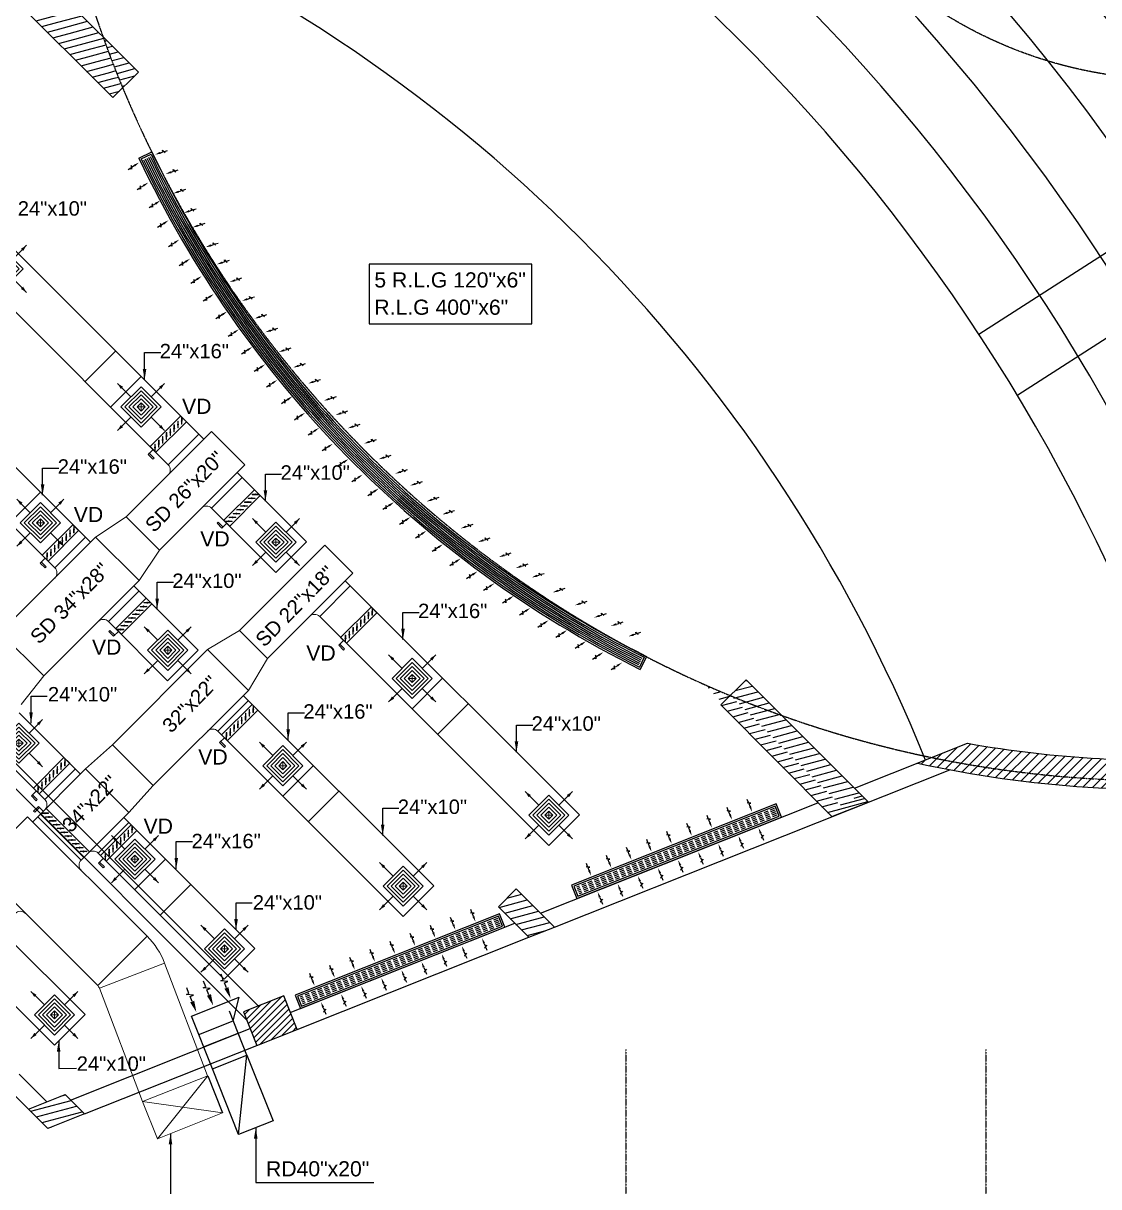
# Model space of a CAD drawing. Header units: inches. Extents: x 751443 to 884462, y -58136 to 349881.
# Drawn here: x 812402 to 827304, y -34863 to -18743 of the extents above; entities that cross this region are included whole.
import ezdxf

# ---------------------------------------------------------------- set-up
doc = ezdxf.new("R2010")
doc.units = ezdxf.units.IN
doc.header["$MEASUREMENT"] = 0
doc.linetypes.add('CENTER', pattern=[50.8, 31.75, -6.35, 6.35, -6.35])
doc.linetypes.add('HIDDEN', pattern=[0.375, 0.25, -0.125])
for name, color, linetype, lineweight in [('000SACD', 1, 'Continuous', 18), ('000Text', 2, 'Continuous', 18), ('000VD', 1, 'Continuous', 20), ('duct', 1, 'Continuous', 20), ('M-S.DUCT', 1, 'Continuous', 15)]:
    doc.layers.add(name, color=color, linetype=linetype, lineweight=lineweight)
for name, color, linetype in [('01-HV-RDUCT', 3, 'Continuous'), ('01-R-RDUCT', 3, 'Continuous'), ('0AC-R-ARROW', 2, 'Continuous'), ('AC-LEADER', 30, 'Continuous'), ('AC-R-GRILL', 220, 'Continuous'), ('AXES', 8, 'CENTER'), ('COL', 8, 'Continuous'), ('HAT', 8, 'Continuous'), ('S 34x10', 2, 'Continuous'), ('WALL', 8, 'Continuous')]:
    doc.layers.add(name, color=color, linetype=linetype)
doc.styles.add('Arial', font='arial.ttf')
doc.styles.add('HOREA', font='arial.ttf')
doc.dimstyles.new('DIM 1-50', dxfattribs={"dimtxt": 210, "dimasz": 150, "dimexe": 0.18, "dimexo": 0.0625, "dimgap": 25, "dimtad": 0, "dimdec": 0, "dimzin": 0, "dimdsep": 46, "dimtxsty": 'HOREA', "dimblk": 'OBLIQUE', "dimcen": 0.09, "dimclrd": 256, "dimclre": 256, "dimclrt": 31, "dimadec": 0, "dimazin": 0, "dimtfac": 1, "dimtdec": 0, "dimtofl": 0, "dimtmove": 0, "dimatfit": 3, "dimfxl": 0, "dimtolj": 1, "dimtzin": 0, "dimarcsym": 0})
pattern_1 = [(15, (-225284.19, -431112.28), (-24.652514, 92.004435), [])]
pattern_2 = [(15, (-1548739.225, -319347.17), (-24.652514, 92.004435), [])]

# ---------------------------------------------------------------- blocks, each defined once
blk = doc.blocks.new('*U15')
at = {"layer": '000VD'}
h = blk.add_hatch(color=15, dxfattribs=at)
edge = h.paths.add_edge_path()
edge.add_arc((0.025, 0.037), 0.00488, 0, 360)
h = blk.add_hatch(color=15, dxfattribs=at)
edge = h.paths.add_edge_path()
edge.add_arc((0.075, 0.037), 0.00488, 0, 360)
h = blk.add_hatch(color=15, dxfattribs=at)
edge = h.paths.add_edge_path()
edge.add_arc((0.075, 0.037), 0.00488, 0, 360)
h = blk.add_hatch(color=15, dxfattribs=at)
edge = h.paths.add_edge_path()
edge.add_arc((0.125, 0.037), 0.00488, 0, 360)
h = blk.add_hatch(color=15, dxfattribs=at)
edge = h.paths.add_edge_path()
edge.add_arc((0.175, 0.037), 0.00488, 0, 360)
h = blk.add_hatch(color=15, dxfattribs=at)
edge = h.paths.add_edge_path()
edge.add_arc((0.225, 0.037), 0.00488, 0, 360)
h = blk.add_hatch(color=15, dxfattribs=at)
edge = h.paths.add_edge_path()
edge.add_arc((0.275, 0.037), 0.00488, 0, 360)
h = blk.add_hatch(color=15, dxfattribs=at)
edge = h.paths.add_edge_path()
edge.add_arc((0.325, 0.037), 0.00488, 0, 360)
h = blk.add_hatch(color=15, dxfattribs=at)
edge = h.paths.add_edge_path()
edge.add_arc((0.375, 0.037), 0.00488, 0, 360)
at = {"layer": '000VD', "color": 1}
blk.add_line((-0.064, 0.037), (0, 0.037), dxfattribs=at)
at = {"layer": '000VD', "color": 15}
for p, q in [((0.046, 0.061), (0.001, 0.017)), ((0.004, 0.014), (0.001, 0.017)), ((0.049, 0.058), (0.004, 0.014)), ((0.049, 0.058), (0.046, 0.061)), ((0.096, 0.061), (0.051, 0.017)), ((0.096, 0.061), (0.051, 0.017)), ((0.054, 0.014), (0.051, 0.017)), ((0.054, 0.014), (0.051, 0.017)), ((0.099, 0.058), (0.054, 0.014)), ((0.099, 0.058), (0.054, 0.014)), ((0.099, 0.058), (0.096, 0.061)), ((0.099, 0.058), (0.096, 0.061)), ((0.146, 0.061), (0.101, 0.017)), ((0.104, 0.014), (0.101, 0.017)), ((0.149, 0.058), (0.104, 0.014)), ((0.149, 0.058), (0.146, 0.061)), ((0.196, 0.061), (0.151, 0.017)), ((0.154, 0.014), (0.151, 0.017)), ((0.199, 0.058), (0.154, 0.014)), ((0.199, 0.058), (0.196, 0.061)), ((0.246, 0.061), (0.201, 0.017)), ((0.204, 0.014), (0.201, 0.017)), ((0.249, 0.058), (0.204, 0.014)), ((0.249, 0.058), (0.246, 0.061)), ((0.296, 0.061), (0.251, 0.017)), ((0.254, 0.014), (0.251, 0.017)), ((0.299, 0.058), (0.254, 0.014)), ((0.299, 0.058), (0.296, 0.061)), ((0.346, 0.061), (0.301, 0.017)), ((0.304, 0.014), (0.301, 0.017)), ((0.349, 0.058), (0.304, 0.014)), ((0.349, 0.058), (0.346, 0.061)), ((0.396, 0.061), (0.351, 0.017)), ((0.354, 0.014), (0.351, 0.017)), ((0.399, 0.058), (0.354, 0.014)), ((0.399, 0.058), (0.396, 0.061))]:
    blk.add_line(p, q, dxfattribs=at)
at = {"layer": '000VD'}
for points in [[(-0.064, -0.025), (-0.05, -0.025), (-0.05, 0.037), (-0.064, 0.037)], [(0, 0), (0.398, 0), (0.398, 0.075), (0, 0.075)]]:
    blk.add_lwpolyline(points, close=True, dxfattribs=at)
at = {"layer": '000VD', "color": 15}
for centre in [(0.025, 0.037), (0.075, 0.037), (0.075, 0.037), (0.125, 0.037), (0.175, 0.037), (0.225, 0.037), (0.275, 0.037), (0.325, 0.037), (0.375, 0.037)]:
    blk.add_circle(centre, 0.00488, dxfattribs=at)
blk = doc.blocks.new('_Oblique')
at = {"color": 0, "linetype": 'ByBlock', "lineweight": -2}
blk.add_line((-0.5, -0.5), (0.5, 0.5), dxfattribs=at)
blk = doc.blocks.new('*U19')
at = {"layer": '000VD'}
h = blk.add_hatch(color=15, dxfattribs=at)
edge = h.paths.add_edge_path()
edge.add_arc((0.025, 0.037), 0.00488, 0, 360)
h = blk.add_hatch(color=15, dxfattribs=at)
edge = h.paths.add_edge_path()
edge.add_arc((0.075, 0.037), 0.00488, 0, 360)
h = blk.add_hatch(color=15, dxfattribs=at)
edge = h.paths.add_edge_path()
edge.add_arc((0.075, 0.037), 0.00488, 0, 360)
h = blk.add_hatch(color=15, dxfattribs=at)
edge = h.paths.add_edge_path()
edge.add_arc((0.125, 0.037), 0.00488, 0, 360)
h = blk.add_hatch(color=15, dxfattribs=at)
edge = h.paths.add_edge_path()
edge.add_arc((0.175, 0.037), 0.00488, 0, 360)
h = blk.add_hatch(color=15, dxfattribs=at)
edge = h.paths.add_edge_path()
edge.add_arc((0.225, 0.037), 0.00488, 0, 360)
h = blk.add_hatch(color=15, dxfattribs=at)
edge = h.paths.add_edge_path()
edge.add_arc((0.275, 0.037), 0.00488, 0, 360)
h = blk.add_hatch(color=15, dxfattribs=at)
edge = h.paths.add_edge_path()
edge.add_arc((0.325, 0.037), 0.00488, 0, 360)
h = blk.add_hatch(color=15, dxfattribs=at)
edge = h.paths.add_edge_path()
edge.add_arc((0.375, 0.037), 0.00488, 0, 360)
at = {"layer": '000VD', "color": 1}
blk.add_line((-0.064, 0.037), (0, 0.037), dxfattribs=at)
at = {"layer": '000VD', "color": 15}
for p, q in [((0.046, 0.061), (0.001, 0.017)), ((0.004, 0.014), (0.001, 0.017)), ((0.049, 0.058), (0.004, 0.014)), ((0.049, 0.058), (0.046, 0.061)), ((0.096, 0.061), (0.051, 0.017)), ((0.096, 0.061), (0.051, 0.017)), ((0.054, 0.014), (0.051, 0.017)), ((0.054, 0.014), (0.051, 0.017)), ((0.099, 0.058), (0.054, 0.014)), ((0.099, 0.058), (0.054, 0.014)), ((0.099, 0.058), (0.096, 0.061)), ((0.099, 0.058), (0.096, 0.061)), ((0.146, 0.061), (0.101, 0.017)), ((0.104, 0.014), (0.101, 0.017)), ((0.149, 0.058), (0.104, 0.014)), ((0.149, 0.058), (0.146, 0.061)), ((0.196, 0.061), (0.151, 0.017)), ((0.154, 0.014), (0.151, 0.017)), ((0.199, 0.058), (0.154, 0.014)), ((0.199, 0.058), (0.196, 0.061)), ((0.246, 0.061), (0.201, 0.017)), ((0.204, 0.014), (0.201, 0.017)), ((0.249, 0.058), (0.204, 0.014)), ((0.249, 0.058), (0.246, 0.061)), ((0.296, 0.061), (0.251, 0.017)), ((0.254, 0.014), (0.251, 0.017)), ((0.299, 0.058), (0.254, 0.014)), ((0.299, 0.058), (0.296, 0.061)), ((0.346, 0.061), (0.301, 0.017)), ((0.304, 0.014), (0.301, 0.017)), ((0.349, 0.058), (0.304, 0.014)), ((0.349, 0.058), (0.346, 0.061)), ((0.396, 0.061), (0.351, 0.017)), ((0.354, 0.014), (0.351, 0.017)), ((0.399, 0.058), (0.354, 0.014)), ((0.399, 0.058), (0.396, 0.061))]:
    blk.add_line(p, q, dxfattribs=at)
at = {"layer": '000VD'}
for points in [[(-0.064, -0.025), (-0.05, -0.025), (-0.05, 0.037), (-0.064, 0.037)], [(0, 0), (0.4, 0), (0.4, 0.075), (0, 0.075)]]:
    blk.add_lwpolyline(points, close=True, dxfattribs=at)
at = {"layer": '000VD', "color": 15}
for centre in [(0.025, 0.037), (0.075, 0.037), (0.075, 0.037), (0.125, 0.037), (0.175, 0.037), (0.225, 0.037), (0.275, 0.037), (0.325, 0.037), (0.375, 0.037)]:
    blk.add_circle(centre, 0.00488, dxfattribs=at)
blk = doc.blocks.new('S.C.D.')
at = {"layer": '000SACD', "color": 1}
for p, q in [((0, 0.1172), (0, 0.0948)), ((0, 0.1172), (0, 0.0948)), ((0, 0.0948), (0, 0.05)), ((0.05, 0.05), (-0.05, 0.05)), ((-0.05, 0.05), (-0.05, -0.05)), ((0.05, 0.05), (0.05, -0.05)), ((-0.1172, 0), (-0.0948, 0)), ((-0.1172, 0), (-0.0948, 0)), ((-0.0948, 0), (-0.05, 0)), ((0.0948, 0), (0.05, 0)), ((0.1172, 0), (0.0948, 0)), ((0.1172, 0), (0.0948, 0)), ((0.05, -0.05), (-0.05, -0.05)), ((0, -0.0948), (0, -0.05)), ((0, -0.1172), (0, -0.0948)), ((0, -0.1172), (0, -0.0948))]:
    blk.add_line(p, q, dxfattribs=at)
at = {"layer": '000SACD', "color": 0}
for p, q in [((0.01, 0.01), (-0.01, -0.01)), ((0.01, -0.01), (-0.01, 0.01))]:
    blk.add_line(p, q, dxfattribs=at)
at = {"layer": '000SACD', "color": 1}
blk.add_lwpolyline([(0.05, 0.05), (-0.05, 0.05), (-0.05, -0.05), (0.05, -0.05)], close=True, dxfattribs=at)
at = {"layer": '000SACD', "color": 0}
for points in [[(0.04, 0.04), (-0.04, 0.04), (-0.04, -0.04), (0.04, -0.04)], [(0.03, 0.03), (-0.03, 0.03), (-0.03, -0.03), (0.03, -0.03)], [(0.02, 0.02), (-0.02, 0.02), (-0.02, -0.02), (0.02, -0.02)], [(0.01, 0.01), (-0.01, 0.01), (-0.01, -0.01), (0.01, -0.01)]]:
    blk.add_lwpolyline(points, close=True, dxfattribs=at)
at = {"layer": '000SACD', "color": 1}
for points in [[(0.0056, 0.0948), (-0.0055, 0.0948), (0, 0.1172)], [(-0.0948, -0.0056), (-0.0948, 0.0055), (-0.1172, 0)], [(0.0948, -0.0056), (0.0948, 0.0055), (0.1172, 0)], [(0.0056, -0.0948), (-0.0055, -0.0948), (0, -0.1172)]]:
    blk.add_solid(points, dxfattribs=at)
blk = doc.blocks.new('ARR')
at = {"layer": '0AC-R-ARROW'}
for p, q in [((44, -219), (-33, -260)), ((-33, -260), (0, -260)), ((0, -219), (44, -219))]:
    blk.add_line(p, q, dxfattribs=at)
for points in [[(0, -152), (0, -219)], [(0, -260), (0, -335)]]:
    blk.add_lwpolyline(points, dxfattribs=at)
blk.add_solid([(-27, -152), (0, -11), (27, -152)], dxfattribs=at)
blk = doc.blocks.new('A$C689A498D')
at = {"layer": 'HAT', "ltscale": 0.011}
h = blk.add_hatch(dxfattribs=at)
h.set_pattern_fill('ANSI31', color=256, scale=30, angle=330, style=0)
h.set_pattern_definition(pattern_1)
h.paths.add_polyline_path([(54140, -18817), (54140, -19242), (55489, -20590, -0.011899), (55223, -19900)])
h = blk.add_hatch(dxfattribs=at)
h.set_pattern_fill('ANSI31', color=256, scale=30, angle=330, style=0)
h.set_pattern_definition(pattern_1)
h.paths.add_polyline_path([(54140, -19242), (54140, -19525), (55354, -20739), (55493, -20600, -0.000166), (55489, -20590)])
h = blk.add_hatch(dxfattribs=at)
h.set_pattern_fill('ANSI31', color=256, scale=30, angle=330, style=0)
h.set_pattern_definition(pattern_2)
h.paths.add_polyline_path([(55489, -20590), (55496, -20597), (55708, -20385), (55223, -19900, 0.011899)])
h = blk.add_hatch(dxfattribs=at)
h.set_pattern_fill('ANSI31', color=256, scale=30, style=0)
h.set_pattern_definition([(45, (-1285669.33, -318056.69), (-67.351921, 67.351921), [])])
h.paths.add_polyline_path([(67198, -29684), (66506, -29960, 0.076148), (71241, -30262, 0.182905), (81229, -25436), (75797, -20004), (75620, -20180), (80773, -25333, -0.184911), (70868, -29888, -0.060494)])
h = blk.add_hatch(dxfattribs=at)
h.set_pattern_fill('ANSI31', color=256, scale=30, angle=330, style=0)
h.set_pattern_definition(pattern_2)
h.paths.add_polyline_path([(65282, -30384), (65706, -30384), (64809, -29486, -0.011373), (64140, -29241)])
h.paths.add_polyline_path([(64809, -29486), (64614, -29291, -0.011899), (63923, -29025), (64140, -29241, 0.011373)])
h.paths.add_polyline_path([(64614, -29291), (64128, -28805), (63916, -29018), (63923, -29025, 0.011899)])
h.paths.add_polyline_path([(65282, -30384), (65495, -30597), (65800, -30477), (65706, -30384)])
h = blk.add_hatch(dxfattribs=at)
h.set_pattern_fill('ANSI31', color=256, scale=30, angle=330, style=0)
h.set_pattern_definition(pattern_1)
h.paths.add_polyline_path([(63552, -28866), (63810, -29124), (63913, -29021, -0.006312)])
h = blk.add_hatch(dxfattribs=at)
h.set_pattern_fill('ANSI31', color=256, scale=30, angle=330, style=0)
h.set_pattern_definition(pattern_1)
h.paths.add_polyline_path([(63923, -29025, -0.00018), (63913, -29021), (63780, -29153), (65002, -30384), (65282, -30384)])
h = blk.add_hatch(dxfattribs=at)
h.set_pattern_fill('ANSI31', color=256, scale=30, angle=330, style=0)
h.set_pattern_definition(pattern_1)
h.paths.add_polyline_path([(65282, -30384), (65002, -30384), (65221, -30605), (65423, -30525)])
h = blk.add_hatch(dxfattribs=at)
h.set_pattern_fill('ANSI31', color=256, scale=30, angle=330, style=0)
h.set_pattern_definition(pattern_1)
h.paths.add_polyline_path([(65727, -30404), (65423, -30525), (65519, -30621), (65823, -30500)])
h = blk.add_hatch(dxfattribs=at)
h.set_pattern_fill('ANSI31', color=256, scale=30, angle=330, style=0)
h.set_pattern_definition(pattern_1)
h.paths.add_polyline_path([(65423, -30525), (65221, -30605), (65317, -30701), (65519, -30621)])
h = blk.add_hatch(dxfattribs=at)
h.set_pattern_fill('ANSI31', color=256, scale=30, angle=330, style=0)
h.set_pattern_definition(pattern_1)
h.paths.add_polyline_path([(61118, -32371), (61472, -32230), (60944, -31702), (60696, -31950)])
h = blk.add_hatch(dxfattribs=at)
h.set_pattern_fill('ANSI31', color=256, scale=20, style=0)
h.set_pattern_definition([(45, (-583545.22, -311023.714), (-44.9012806, 44.9012806), [])])
h.paths.add_polyline_path([(57721, -33184), (57605, -33230), (57351, -33484), (57573, -33705), (57880, -33585)])
h.paths.add_polyline_path([(57906, -33649), (57880, -33585), (57573, -33705), (57627, -33759)])
h.paths.add_polyline_path([(57573, -33705), (57322, -33804), (57348, -33870), (57627, -33759)])
h.paths.add_polyline_path([(57351, -33484), (57239, -33596), (57322, -33804), (57573, -33705)])
h.paths.add_polyline_path([(57351, -33484), (57242, -33375), (57163, -33406), (57239, -33596)])
h.paths.add_polyline_path([(57605, -33230), (57242, -33375), (57351, -33484)])
h = blk.add_hatch(dxfattribs=at)
h.set_pattern_fill('ANSI31', color=256, scale=30, angle=330, style=0)
h.set_pattern_definition(pattern_1)
h.paths.add_polyline_path([(54864, -34723), (54691, -34550), (54312, -34701), (54485, -34874)])
h = blk.add_hatch(dxfattribs=at)
h.set_pattern_fill('ANSI31', color=256, scale=30, angle=330, style=0)
h.set_pattern_definition(pattern_1)
h.paths.add_polyline_path([(54312, -34701), (54185, -34752), (54358, -34924), (54485, -34874)])
h = blk.add_hatch(dxfattribs=at)
h.set_pattern_fill('ANSI31', color=256, scale=30, angle=330, style=0)
h.set_pattern_definition(pattern_1)
h.paths.add_polyline_path([(54961, -34820), (54864, -34723), (54485, -34874), (54581, -34971)])
h = blk.add_hatch(dxfattribs=at)
h.set_pattern_fill('ANSI31', color=256, scale=30, angle=330, style=0)
h.set_pattern_definition(pattern_1)
h.paths.add_polyline_path([(54485, -34874), (54358, -34924), (54455, -35021), (54581, -34971)])
at = {"layer": 'AXES', "linetype": 'CENTER', "ltscale": 0.03}
for p, q in [((62460, -33927), (62460, -36479)), ((67450, -33927), (67450, -36479))]:
    blk.add_line(p, q, dxfattribs=at)
blk.add_circle((70065, -14449), 6042, dxfattribs=at)
blk.add_arc((69860, -14654), 15549, 179.5187, 179.0158, dxfattribs=at)
at = {"layer": 'COL', "ltscale": 0.07}
for p, q in [((54013, -18691), (55708, -20385)), ((53812, -19197), (55354, -20739)), ((55354, -20739), (55708, -20385)), ((67355, -24018), (72401, -20770)), ((67896, -24859), (72935, -21616)), ((63780, -29153), (64128, -28805))]:
    blk.add_line(p, q, dxfattribs=at)
at = {"layer": 'COL', "ltscale": 0.03}
for p, q in [((65823, -30500), (64128, -28805)), ((63780, -29153), (65317, -30701)), ((65317, -30701), (65823, -30500))]:
    blk.add_line(p, q, dxfattribs=at)
at = {"layer": 'COL', "linetype": 'Continuous', "ltscale": 0.07}
blk.add_lwpolyline([(67198, -29684, 0.060494), (70868, -29888)], format="xyb", dxfattribs=at)
at = {"layer": 'COL', "ltscale": 0.03}
for points in [[(61118, -32371), (61472, -32230), (60944, -31702), (60696, -31950)], [(57348, -33870), (57906, -33649), (57721, -33184), (57163, -33406)], [(54961, -34820), (54455, -35021), (54185, -34752), (54691, -34550)]]:
    blk.add_lwpolyline(points, close=True, dxfattribs=at)
at = {"layer": 'COL', "linetype": 'Continuous', "ltscale": 0.07}
blk.add_arc((69860, -14654), 15669, 257.6391, 275.0572, dxfattribs=at)
at = {"layer": 'WALL', "ltscale": 0.011}
for p, q in [((65630, -30308), (67198, -29684)), ((61472, -32230), (66953, -30051)), ((61279, -32038), (65125, -30508)), ((57813, -33416), (60925, -32179)), ((57906, -33649), (61118, -32371)), ((54768, -34627), (57256, -33638)), ((54961, -34820), (57348, -33870)), ((54057, -34269), (54438, -34651)), ((53997, -34563), (54185, -34752))]:
    blk.add_line(p, q, dxfattribs=at)
for centre, radius, start, end in [((45934, -38073), 31621, 17.4494, 71.2373), ((45934, -38073), 30621, 17.2932, 71.3935), ((45934, -38073), 29621, 17.2539, 71.4328), ((45934, -38073), 28621, 17.3434, 71.3434), ((45934, -38073), 28621, 17.3434, 71.3434), ((45934, -38073), 28621, 17.3434, 71.3434), ((45934, -38073), 27621, 17.5769, 71.1098), ((45934, -38073), 26621, 17.9745, 70.7122), ((45934, -38073), 25621, 18.5626, 70.1241), ((46441, -38073), 21760, 22.0143, 67.9857)]:
    blk.add_arc(centre, radius, start, end, dxfattribs=at)
blk = doc.blocks.new('*U20')
at = {"layer": '000VD'}
h = blk.add_hatch(color=15, dxfattribs=at)
edge = h.paths.add_edge_path()
edge.add_arc((0.025, 0.037), 0.00488, 0, 360)
h = blk.add_hatch(color=15, dxfattribs=at)
edge = h.paths.add_edge_path()
edge.add_arc((0.075, 0.037), 0.00488, 0, 360)
h = blk.add_hatch(color=15, dxfattribs=at)
edge = h.paths.add_edge_path()
edge.add_arc((0.075, 0.037), 0.00488, 0, 360)
h = blk.add_hatch(color=15, dxfattribs=at)
edge = h.paths.add_edge_path()
edge.add_arc((0.125, 0.037), 0.00488, 0, 360)
h = blk.add_hatch(color=15, dxfattribs=at)
edge = h.paths.add_edge_path()
edge.add_arc((0.175, 0.037), 0.00488, 0, 360)
h = blk.add_hatch(color=15, dxfattribs=at)
edge = h.paths.add_edge_path()
edge.add_arc((0.225, 0.037), 0.00488, 0, 360)
h = blk.add_hatch(color=15, dxfattribs=at)
edge = h.paths.add_edge_path()
edge.add_arc((0.275, 0.037), 0.00488, 0, 360)
h = blk.add_hatch(color=15, dxfattribs=at)
edge = h.paths.add_edge_path()
edge.add_arc((0.325, 0.037), 0.00488, 0, 360)
h = blk.add_hatch(color=15, dxfattribs=at)
edge = h.paths.add_edge_path()
edge.add_arc((0.375, 0.037), 0.00488, 0, 360)
at = {"layer": '000VD', "color": 1}
blk.add_line((-0.064, 0.037), (0, 0.037), dxfattribs=at)
at = {"layer": '000VD', "color": 15}
for p, q in [((0.046, 0.061), (0.001, 0.017)), ((0.004, 0.014), (0.001, 0.017)), ((0.049, 0.058), (0.004, 0.014)), ((0.049, 0.058), (0.046, 0.061)), ((0.096, 0.061), (0.051, 0.017)), ((0.096, 0.061), (0.051, 0.017)), ((0.054, 0.014), (0.051, 0.017)), ((0.054, 0.014), (0.051, 0.017)), ((0.099, 0.058), (0.054, 0.014)), ((0.099, 0.058), (0.054, 0.014)), ((0.099, 0.058), (0.096, 0.061)), ((0.099, 0.058), (0.096, 0.061)), ((0.146, 0.061), (0.101, 0.017)), ((0.104, 0.014), (0.101, 0.017)), ((0.149, 0.058), (0.104, 0.014)), ((0.149, 0.058), (0.146, 0.061)), ((0.196, 0.061), (0.151, 0.017)), ((0.154, 0.014), (0.151, 0.017)), ((0.199, 0.058), (0.154, 0.014)), ((0.199, 0.058), (0.196, 0.061)), ((0.246, 0.061), (0.201, 0.017)), ((0.204, 0.014), (0.201, 0.017)), ((0.249, 0.058), (0.204, 0.014)), ((0.249, 0.058), (0.246, 0.061)), ((0.296, 0.061), (0.251, 0.017)), ((0.254, 0.014), (0.251, 0.017)), ((0.299, 0.058), (0.254, 0.014)), ((0.299, 0.058), (0.296, 0.061)), ((0.346, 0.061), (0.301, 0.017)), ((0.304, 0.014), (0.301, 0.017)), ((0.349, 0.058), (0.304, 0.014)), ((0.349, 0.058), (0.346, 0.061)), ((0.396, 0.061), (0.351, 0.017)), ((0.354, 0.014), (0.351, 0.017)), ((0.399, 0.058), (0.354, 0.014)), ((0.399, 0.058), (0.396, 0.061))]:
    blk.add_line(p, q, dxfattribs=at)
at = {"layer": '000VD'}
for points in [[(-0.064, -0.025), (-0.05, -0.025), (-0.05, 0.037), (-0.064, 0.037)], [(0, 0), (0.4, 0), (0.4, 0.075), (0, 0.075)]]:
    blk.add_lwpolyline(points, close=True, dxfattribs=at)
at = {"layer": '000VD', "color": 15}
for centre in [(0.025, 0.037), (0.075, 0.037), (0.075, 0.037), (0.125, 0.037), (0.175, 0.037), (0.225, 0.037), (0.275, 0.037), (0.325, 0.037), (0.375, 0.037)]:
    blk.add_circle(centre, 0.00488, dxfattribs=at)
blk = doc.blocks.new('*U21')
at = {"layer": '000VD'}
h = blk.add_hatch(color=15, dxfattribs=at)
edge = h.paths.add_edge_path()
edge.add_arc((0.025, 0.037), 0.00488, 0, 360)
h = blk.add_hatch(color=15, dxfattribs=at)
edge = h.paths.add_edge_path()
edge.add_arc((0.075, 0.037), 0.00488, 0, 360)
h = blk.add_hatch(color=15, dxfattribs=at)
edge = h.paths.add_edge_path()
edge.add_arc((0.075, 0.037), 0.00488, 0, 360)
h = blk.add_hatch(color=15, dxfattribs=at)
edge = h.paths.add_edge_path()
edge.add_arc((0.125, 0.037), 0.00488, 0, 360)
h = blk.add_hatch(color=15, dxfattribs=at)
edge = h.paths.add_edge_path()
edge.add_arc((0.175, 0.037), 0.00488, 0, 360)
h = blk.add_hatch(color=15, dxfattribs=at)
edge = h.paths.add_edge_path()
edge.add_arc((0.225, 0.037), 0.00488, 0, 360)
h = blk.add_hatch(color=15, dxfattribs=at)
edge = h.paths.add_edge_path()
edge.add_arc((0.275, 0.037), 0.00488, 0, 360)
h = blk.add_hatch(color=15, dxfattribs=at)
edge = h.paths.add_edge_path()
edge.add_arc((0.325, 0.037), 0.00488, 0, 360)
h = blk.add_hatch(color=15, dxfattribs=at)
edge = h.paths.add_edge_path()
edge.add_arc((0.375, 0.037), 0.00488, 0, 360)
h = blk.add_hatch(color=15, dxfattribs=at)
edge = h.paths.add_edge_path()
edge.add_arc((0.425, 0.037), 0.00488, 0, 360)
h = blk.add_hatch(color=15, dxfattribs=at)
edge = h.paths.add_edge_path()
edge.add_arc((0.475, 0.037), 0.00488, 0, 360)
h = blk.add_hatch(color=15, dxfattribs=at)
edge = h.paths.add_edge_path()
edge.add_arc((0.525, 0.037), 0.00488, 0, 360)
at = {"layer": '000VD', "color": 1}
blk.add_line((-0.064, 0.037), (0, 0.037), dxfattribs=at)
at = {"layer": '000VD', "color": 15}
for p, q in [((0.046, 0.061), (0.001, 0.017)), ((0.004, 0.014), (0.001, 0.017)), ((0.049, 0.058), (0.004, 0.014)), ((0.049, 0.058), (0.046, 0.061)), ((0.096, 0.061), (0.051, 0.017)), ((0.096, 0.061), (0.051, 0.017)), ((0.054, 0.014), (0.051, 0.017)), ((0.054, 0.014), (0.051, 0.017)), ((0.099, 0.058), (0.054, 0.014)), ((0.099, 0.058), (0.054, 0.014)), ((0.099, 0.058), (0.096, 0.061)), ((0.099, 0.058), (0.096, 0.061)), ((0.146, 0.061), (0.101, 0.017)), ((0.104, 0.014), (0.101, 0.017)), ((0.149, 0.058), (0.104, 0.014)), ((0.149, 0.058), (0.146, 0.061)), ((0.196, 0.061), (0.151, 0.017)), ((0.154, 0.014), (0.151, 0.017)), ((0.199, 0.058), (0.154, 0.014)), ((0.199, 0.058), (0.196, 0.061)), ((0.246, 0.061), (0.201, 0.017)), ((0.204, 0.014), (0.201, 0.017)), ((0.249, 0.058), (0.204, 0.014)), ((0.249, 0.058), (0.246, 0.061)), ((0.296, 0.061), (0.251, 0.017)), ((0.254, 0.014), (0.251, 0.017)), ((0.299, 0.058), (0.254, 0.014)), ((0.299, 0.058), (0.296, 0.061)), ((0.346, 0.061), (0.301, 0.017)), ((0.304, 0.014), (0.301, 0.017)), ((0.349, 0.058), (0.304, 0.014)), ((0.349, 0.058), (0.346, 0.061)), ((0.396, 0.061), (0.351, 0.017)), ((0.354, 0.014), (0.351, 0.017)), ((0.399, 0.058), (0.354, 0.014)), ((0.399, 0.058), (0.396, 0.061)), ((0.446, 0.061), (0.401, 0.017)), ((0.404, 0.014), (0.401, 0.017)), ((0.449, 0.058), (0.404, 0.014)), ((0.449, 0.058), (0.446, 0.061)), ((0.496, 0.061), (0.451, 0.017)), ((0.454, 0.014), (0.451, 0.017)), ((0.499, 0.058), (0.454, 0.014)), ((0.499, 0.058), (0.496, 0.061)), ((0.546, 0.061), (0.501, 0.017)), ((0.504, 0.014), (0.501, 0.017)), ((0.549, 0.058), (0.504, 0.014)), ((0.549, 0.058), (0.546, 0.061))]:
    blk.add_line(p, q, dxfattribs=at)
at = {"layer": '000VD'}
for points in [[(-0.064, -0.025), (-0.05, -0.025), (-0.05, 0.037), (-0.064, 0.037)], [(0, 0), (0.567, 0), (0.567, 0.075), (0, 0.075)]]:
    blk.add_lwpolyline(points, close=True, dxfattribs=at)
at = {"layer": '000VD', "color": 15}
for centre in [(0.025, 0.037), (0.075, 0.037), (0.075, 0.037), (0.125, 0.037), (0.175, 0.037), (0.225, 0.037), (0.275, 0.037), (0.325, 0.037), (0.375, 0.037), (0.425, 0.037), (0.475, 0.037), (0.525, 0.037)]:
    blk.add_circle(centre, 0.00488, dxfattribs=at)

msp = doc.modelspace()

# ---------------------------------------------------------------- linework, layer by layer
at = {"layer": '01-HV-RDUCT', "color": 1, "extrusion": (-0.102728, 0.262005, 0.959583)}
msp.add_line((814958.2, -33324), (815163.4, -33839.3, 162.7), dxfattribs=at)
at = {"layer": '01-R-RDUCT', "extrusion": (-9.70233e-08, 3.06993e-08, 1)}
for p, q in [((814731.2, -32499.1, -1), (815395.6, -32234.9, 0)), ((814833, -32755.1, -0.8), (815311.6, -32564.8, -0.1)), ((814900.9, -32925.8, -0.7), (815379.4, -32735.5, 0))]:
    msp.add_line(p, q, dxfattribs=at)
at = {"layer": '01-R-RDUCT', "extrusion": (-0.001329, -0.00052837, 0.999999)}
msp.add_line((815311.6, -32564.8, -0.1), (815395.6, -32234.9, 0), dxfattribs=at)
at = {"layer": '01-R-RDUCT'}
for p, q in [((815022.1, -33230.6, -0.7), (814731.2, -32499.1, -0.7)), ((815500.7, -33040.5, 0), (815258.5, -32431.4, 0))]:
    msp.add_line(p, q, dxfattribs=at)
at = {"layer": '01-R-RDUCT', "extrusion": (0.102619, -0.262048, 0.959583)}
for p, q in [((815022.1, -33230.6, -0.7), (815500.7, -33040.5, 0)), ((815383.8, -34140.1, -287.8), (815500.7, -33040.5, 0)), ((815500.7, -33040.5, 0), (815862.5, -33950, -287)), ((815383.8, -34140.1, -287.8), (815022.1, -33230.6, -0.7)), ((815862.5, -33950, -287), (815383.8, -34140.1, -287.8))]:
    msp.add_line(p, q, dxfattribs=at)
at = {"layer": 'AC-LEADER', "elevation": 0}
msp.add_lwpolyline([(819451.2, -22080.8), (817193.5, -22080.8), (817193.5, -22906.3), (819451.2, -22906.3)], close=True, dxfattribs=at)
at = {"layer": 'AC-R-GRILL', "ltscale": 25}
for p, q in [((814003.4, -20611.2), (814182.8, -20522.8)), ((814037.5, -20623.9), (814172, -20557.5)), ((821005.9, -27528), (820940.5, -27663)), ((821037.8, -27515.6), (820950.5, -27695.6))]:
    msp.add_line(p, q, dxfattribs=at)
at = {"layer": 'AC-R-GRILL', "color": 193, "linetype": 'HIDDEN', "ltscale": 250}
for p, q in [((822806.9, -29623.1), (820065.7, -30713.1)), ((822816.1, -29646.3), (820074.9, -30736.4)), ((822825.4, -29669.6), (820084.1, -30759.6)), ((822834.6, -29692.8), (820093.4, -30782.8)), ((822843.8, -29716), (820102.6, -30806.1)), ((818973.8, -31147.5), (816232.6, -32237.5)), ((818983, -31170.7), (816241.8, -32260.8)), ((818992.3, -31194), (816251, -32284)), ((819001.5, -31217.2), (816260.3, -32307.2)), ((819010.7, -31240.4), (816269.5, -32330.5))]:
    msp.add_line(p, q, dxfattribs=at)
at = {"layer": 'AC-R-GRILL'}
for points in [[(822834.9, -29558.2), (820000.7, -30685.1), (820074.6, -30871), (822908.8, -29744)], [(819001.8, -31082.6), (816167.6, -32209.6), (816241.5, -32395.4), (819075.7, -31268.4)]]:
    msp.add_lwpolyline(points, close=True, dxfattribs=at)
at = {"layer": 'AC-R-GRILL', "ltscale": 25}
for points in [[(822820.9, -29590.6), (820033.2, -30699.1), (820088.6, -30838.5), (822876.3, -29730)], [(818987.8, -31115), (816200.1, -32223.6), (816255.5, -32362.9), (819043.2, -31254.4)]]:
    msp.add_lwpolyline(points, close=True, dxfattribs=at)
for centre, radius, start, end in [((827735.6, -14093.5), 15200.4, 205.39051, 243.48874), ((827736.7, -14093.8), 15176, 205.48594, 243.39562), ((827736.8, -14093.8), 15026.1, 205.4784, 243.38824), ((827735.6, -14093.5), 15000.4, 205.37921, 243.48017)]:
    msp.add_arc(centre, radius, start, end, dxfattribs=at)
at = {"layer": 'AC-R-GRILL', "color": 193, "ltscale": 250}
for radius, start, end in [(15126.7, 205.56775, 243.29416), (15101.7, 205.56663, 243.29276), (15076.7, 205.56551, 243.29135), (15051.7, 205.56438, 243.28994), (15151.7, 205.56887, 243.29555)]:
    msp.add_arc((827737.9, -14094), radius, start, end, dxfattribs=at)
at = {"layer": 'duct', "ltscale": 0.011, "extrusion": (-0.102728, 0.262005, 0.959583)}
for p, q in [((814056, -33682.9, 1.4), (814958.2, -33324)), ((814261.2, -34198.2, 164), (814958.2, -33324)), ((815163.4, -33839.3, 162.7), (814056, -33682.9, 1.4)), ((814261.2, -34198.2, 164), (814056, -33682.9, 1.4)), ((815163.4, -33839.3, 162.7), (814261.2, -34198.2, 164))]:
    msp.add_line(p, q, dxfattribs=at)
at = {"layer": 'M-S.DUCT'}
for p, q in [((812122.9, -21724.7, 0), (814904.1, -24505.9, 0)), ((811698.6, -22149, 0), (814409.1, -24859.5, 0)), ((813682.3, -23284.1, 0), (813258, -23708.4, 0)), ((814035.8, -23637.7, 0), (813611.6, -24061.9, 0)), ((811141.8, -23742.4, 0), (813334, -25934.6, 0)), ((810717.5, -24166.7, 0), (812839, -26288.1, 0)), ((814409.1, -24859.4, 0), (814833.4, -24435.2, 0)), ((815010.1, -24399.8, 0.4), (815470.4, -24860.1, 0.6)), ((816326, -25929.4, 0), (815364.4, -24966, 0)), ((815010.8, -25461.1, 0), (815435.1, -25036.9, 0)), ((812641.1, -25241.7, 0.1), (812216.8, -25665.9, 0.1)), ((815902.5, -26352.9, 0), (815010.8, -25461.1, 0)), ((812839, -26288.1, 0), (813263.3, -25863.9, 0)), ((816326, -25929.4, 0), (815902.5, -26352.9, 0)), ((815397.2, -27154.1, 0), (816578.9, -25972.3, 1)), ((816578.9, -25972.3, 1), (816968.7, -26361.7, 1.1)), ((815786.8, -27543.7, 0.2), (816968.7, -26361.7, 1.1)), ((814825.7, -27428.7, 0), (813935.3, -26536.6, 0)), ((816509.2, -26962.7, 0), (816933.4, -26538.5, 0)), ((820107.4, -29712.5, 0), (816862.7, -26467.7, 0)), ((813581.7, -27031.7, 0), (814006.3, -26607.9, 0)), ((814402.2, -27852.2, 0), (813581.7, -27031.7, 0)), ((819683.2, -30136.7, 0), (816509.2, -26962.7, 0)), ((812083.9, -27184.6, 0), (812685.6, -27786.3, 0)), ((815786.8, -27543.7, 0.2), (815397.2, -27154.1, 0)), ((813636.4, -28738.1, 0), (814955.2, -27419.2, 0)), ((814825.7, -27428.7, 0), (814402.2, -27852.2, 0)), ((815521.6, -27985.6, 0.2), (814955.2, -27419.2, 0)), ((812374.5, -28182.3, 0), (812685.6, -27786.3, 0)), ((818213.1, -27818.1, 0), (817788.8, -28242.4, 0)), ((814202.3, -29305, 0), (815521.6, -27985.6, 0)), ((815097.4, -28551.3, 0), (815521.6, -28127, 0)), ((818089.8, -30695.2, 0), (815450.9, -28056.3, 0)), ((818566.7, -28171.7, 0), (818142.4, -28595.9, 0)), ((817665.5, -31119.5, 0), (815097.4, -28551.3, 0)), ((813265.5, -29074.3, 0), (812533.1, -29806.7, 0)), ((816421.6, -29027.1, 0), (815997.4, -29451.3, 0)), ((816775.2, -29380.6, 0), (816350.9, -29804.9, 0)), ((814119.4, -31393, 0), (812462.4, -29736, 1.4)), ((813866, -29675.9, 0), (813204.8, -30337, 0)), ((820107.4, -29712.5, 0), (819683.2, -30136.7, 0)), ((813433.5, -32076.8, 0), (811777.5, -30420.9, 0)), ((814371.2, -30322.4, -0.2), (813946.9, -30746.7, -0.2)), ((814724.8, -30676, -0.2), (814300.5, -31100.3, -0.2)), ((818089.8, -30695.2, 0), (817665.5, -31119.5, 0)), ((813258.9, -32477.7, 0), (812143.9, -31362.7, 0)), ((815610.8, -31562, 0), (815186.5, -31986.3, 0)), ((812834.6, -32901.9, 0), (811648.9, -31716.2, 0)), ((813258.9, -32477.7, 0), (812834.6, -32901.9, 0))]:
    msp.add_line(p, q, dxfattribs=at)
at = {"layer": 'M-S.DUCT', "ltscale": 0.011}
for p, q in [((815010.1, -24399.8, 0.4), (813828.9, -25581.1, -0.5)), ((815470.4, -24860.1, 0.6), (814288.9, -26041.6, -0.4)), ((813404.7, -25863.9, 0), (812083.9, -27184.6, 0)), ((814006, -26465.9, 0), (812685.6, -27786.3, 0))]:
    msp.add_line(p, q, dxfattribs=at)
at = {"layer": 'M-S.DUCT', "extrusion": (-0.000582186, -0.000217996, 1)}
for p, q in [((813404.7, -25863.9, 0), (813828.9, -25581.1, 0)), ((813828.9, -25581.1, 0.3), (814288.9, -26041.6, 0.3)), ((813404.7, -25863.9, 0.1), (814006, -26465.9, 0.1)), ((814006, -26465.9, 0), (814288.9, -26041.6, 0)), ((814955.2, -27419.2, 0), (815397.2, -27154.1, 0)), ((815786.8, -27543.7, 0.2), (815521.6, -27985.6, 0.2))]:
    msp.add_line(p, q, dxfattribs=at)
at = {"layer": 'M-S.DUCT', "extrusion": (-1.64066e-07, -1.64066e-07, 1)}
for p, q in [((812344.9, -28295.1, 0.1), (813194.8, -29145, 0.1)), ((811920.6, -28719.4, 0.1), (812699.8, -29498.6, 0.1)), ((812699.8, -29498.6, 0), (813124.1, -29074.3, 0)), ((813441.8, -30241.5, 0), (813866, -29817.3, 0)), ((815610.8, -31562, 0), (813795.3, -29746.6, 0)), ((815186.5, -31986.3, 0), (813441.8, -30241.5, 0))]:
    msp.add_line(p, q, dxfattribs=at)
at = {"layer": 'M-S.DUCT', "extrusion": (-8.20329e-08, -8.20329e-08, 1)}
for p, q in [((813265.5, -29074.3, 0.1), (813636.4, -28738.1, 0.1)), ((814202.3, -29305, 0), (813636.4, -28738.1, 0.1)), ((813866, -29675.9, 0), (813265.5, -29074.3, 0.1)), ((813866, -29675.9, 0), (814202.3, -29305, 0)), ((812462.4, -29736, 1.4), (811777.5, -30420.9, 1.4)), ((813204.8, -30337, 0), (812603.8, -29736, 0)), ((814118.3, -31392, 0), (813433.5, -32076.8, 0)), ((813456.2, -32111.9, 0), (814360.3, -31764.5, 0))]:
    msp.add_line(p, q, dxfattribs=at)
at = {"layer": 'M-S.DUCT', "ltscale": 0.011, "extrusion": (0.200026, -8.0643e-15, 0.979791)}
for p, q in [((814956.1, -33324.9, 0), (814360.3, -31764.5, 0)), ((814056, -33682.9, 0), (813456.2, -32111.9, 0))]:
    msp.add_line(p, q, dxfattribs=at)
at = {"layer": 'M-S.DUCT', "ltscale": 0.011, "extrusion": (4.57949e-08, -4.91581e-08, 1)}
for centre in [(814338.4, -24930.2, 0.1), (812768.3, -26358.8, 0)]:
    msp.add_arc(centre, 100, 315, 45, dxfattribs=at)
at = {"layer": 'M-S.DUCT', "ltscale": 0.011, "extrusion": (-4.91581e-08, 4.57949e-08, 1)}
for centre in [(814940.1, -25531.8, 0), (813511, -27102.4, 0), (816438.5, -27033.4, -0.1), (815026.6, -28622, 0)]:
    msp.add_arc(centre, 100, 45, 135, dxfattribs=at)
at = {"layer": 'M-S.DUCT', "ltscale": 0.011, "extrusion": (-1.14908e-07, -2.09861e-07, 1)}
msp.add_arc((812629.1, -29569.3, -0.1), 100, 315, 45, dxfattribs=at)
at = {"layer": 'M-S.DUCT', "ltscale": 0.011, "extrusion": (-2.09861e-07, -1.14908e-07, 1)}
msp.add_arc((813371.1, -30312.3, -0.2), 100, 45, 135, dxfattribs=at)
at = {"layer": 'M-S.DUCT', "extrusion": (-8.20329e-08, -8.20329e-08, 1)}
for centre, start, end in [((813275.6, -30407.8, -0.1), 135, 225), ((812360.9, -31145.7, 0.8), 45, 135)]:
    msp.add_arc(centre, 100, start, end, dxfattribs=at)
at = {"layer": 'M-S.DUCT', "ltscale": 0.011, "extrusion": (-8.20329e-08, -8.20329e-08, 1)}
for radius in [1068.6, 100]:
    msp.add_arc((813362.7, -32147.6, -0.1), radius, 20.89716, 45, dxfattribs=at)
at = {"layer": 'WALL'}
for p, q in [((809446.8, -26147.6), (815657.8, -32358.6)), ((809286, -26340.3), (815497, -32551.3))]:
    msp.add_line(p, q, dxfattribs=at)

# ---------------------------------------------------------------- block references
msp.add_blockref('A$C689A498D', (758289.3, 965.6))
at = {"layer": '000SACD', "color": 0, "xscale": 3937.499999999998, "yscale": 3937.499999999998, "zscale": 3937.499999999998, "rotation": 44.99999999999664}
for p in [(812121.5, -22146), (814033.6, -24059.7), (812638.9, -25663.7, 0.1), (815903.9, -25931.6), (814403.7, -27431), (817791.1, -27820.3), (812342.7, -28717.2, 0.1), (815999.6, -29029.3), (819684.6, -29715.5), (813949.1, -30324.7, -0.2), (817666.5, -30698.7), (815190.3, -31565.8, 0), (812833.8, -32482.9)]:
    msp.add_blockref('S.C.D.', p, dxfattribs=at)
at = {"layer": '000VD', "yscale": 1500, "zscale": 1500}
for name, p, xscale, rotation in [('*U15', (814240.2, -24687.1, 0), 1500, 44.99999999997311), ('*U15', (815183.1, -25630, 0), -1500, 224.9999999999353), ('*U15', (812745, -26194.2, 0.1), 1500, 44.99999999997311), ('*U15', (813682.9, -27129.4, 0), -1500, 224.9999999999353), ('*U15', (816879.6, -27333.1, 0.2), 1500, 44.99999999997311), ('*U15', (815230.2, -28681.4, 81), 1500, 44.99999999997311), ('*U20', (812621, -29419.7, 0.1), 1500, 44.99999999997311), ('*U19', (813552.3, -30352.1, -0.2), 1500, 44.99999999997311)]:
    msp.add_blockref(name, p, dxfattribs=dict(at, xscale=xscale, rotation=rotation))
at = {"layer": '000VD', "extrusion": (-1.83929e-19, -1.64066e-07, 1), "xscale": 1500, "yscale": 1500, "zscale": 1500, "rotation": 314.9999999999764}
msp.add_blockref('*U21', (812639.5, -29700.3, 0), dxfattribs=at)
at = {"layer": '0AC-R-ARROW', "extrusion": (0, 0, -1), "yscale": 0.5599999999976717}
for p, xscale, zscale, rotation in [((-814222.1, -20564.7), -0.5599999999976718, -0.5599999999976718, 251.4485939931417), ((-814012.8, -20667.9), 0.5599999999976717, -0.5599999999976717, 56.06620318129065), ((-814368.5, -20833.2), -0.5599999999976718, -0.5599999999976718, 251.4485939931417), ((-814136.6, -20947.5), 0.5599999999976717, -0.5599999999976717, 56.06620318129065), ((-814475.4, -21102.9), -0.5599999999976718, -0.5599999999976718, 251.4485939931417), ((-814304.1, -21196.4), 0.5599999999976717, -0.5599999999976717, 56.06620318129065), ((-814622.2, -21372.2), -0.5599999999976718, -0.5599999999976718, 251.4485939931417), ((-814419, -21470.5), 0.5599999999976717, -0.5599999999976717, 56.06620318129065), ((-814742.8, -21573.5), -0.5599999999976718, -0.5599999999976718, 251.4485939931417), ((-814571.7, -21735.7), 0.5599999999976717, -0.5599999999976717, 56.06620318129065), ((-814923.1, -21847.6), -0.5599999999976718, -0.5599999999976718, 251.4485939931417), ((-814719.3, -22001.4), 0.5599999999976717, -0.5599999999976717, 56.06620318129065), ((-815079.7, -22085.3), -0.5599999999976718, -0.5599999999976718, 251.4485939931417), ((-814879.4, -22243.9), 0.5599999999976717, -0.5599999999976717, 56.06620318129065), ((-815254.3, -22331.3), -0.5599999999976718, -0.5599999999976718, 251.4485939931417), ((-815050.6, -22490), 0.5599999999976717, -0.5599999999976717, 56.06620318129065), ((-815427.6, -22591.3), -0.5599999999976718, -0.5599999999976718, 251.4485939931417), ((-815226.1, -22735.4), 0.5599999999976717, -0.5599999999976717, 56.06620318129065), ((-815600.9, -22836.7), -0.5599999999976718, -0.5599999999976718, 251.4485939931417), ((-815397.9, -22978.7), 0.5599999999976717, -0.5599999999976717, 56.06620318129065), ((-815751, -23026.2), -0.5599999999976718, -0.5599999999976718, 251.4485939931417), ((-815583.5, -23222.3), 0.5599999999976717, -0.5599999999976717, 56.06620318129065), ((-815936.4, -23300.4), -0.5599999999976718, -0.5599999999976718, 251.4485939931417), ((-815758.3, -23465.6), 0.5599999999976717, -0.5599999999976717, 56.06620318129065), ((-816137, -23515.1), -0.5599999999976718, -0.5599999999976718, 251.4485939931417), ((-815928.7, -23681.2), 0.5599999999976717, -0.5599999999976717, 56.06620318129065), ((-816343.8, -23736.4), -0.5599999999976718, -0.5599999999976718, 251.4485939931417), ((-816137.2, -23909.2), 0.5599999999976717, -0.5599999999976717, 56.06620318129065), ((-816562.3, -23974.5), -0.5599999999976718, -0.5599999999976718, 251.4485939931417), ((-816314.3, -24135.3), 0.5599999999976717, -0.5599999999976717, 56.06620318129065), ((-816722.4, -24173.8), -0.5599999999976718, -0.5599999999976718, 251.4485939931417), ((-816506.7, -24345.7), 0.5599999999976717, -0.5599999999976717, 56.06620318129065), ((-816892.5, -24356.9), -0.5599999999976718, -0.5599999999976718, 251.4485939931417), ((-817117.3, -24569.1), -0.5599999999976718, -0.5599999999976718, 251.4485939931417), ((-816699.4, -24563.9), 0.5599999999976717, -0.5599999999976717, 56.06620318129065), ((-816910.8, -24778.5), 0.5599999999976717, -0.5599999999976717, 56.06620318129065), ((-817321.4, -24785.6), -0.5599999999976718, -0.5599999999976718, 251.4485939931417), ((-817112.2, -24991.5), 0.5599999999976717, -0.5599999999976717, 56.06620318129065), ((-817550.4, -24985.1), -0.5599999999976718, -0.5599999999976718, 251.4485939931417), ((-817755.9, -25151.1), -0.5599999999976718, -0.5599999999976718, 251.4485939931417), ((-817333.3, -25184), 0.5599999999976717, -0.5599999999976717, 56.06620318129065), ((-817986.3, -25370.1), -0.5599999999976718, -0.5599999999976718, 251.4485939931417), ((-817541.6, -25375.8), 0.5599999999976717, -0.5599999999976717, 56.06620318129065), ((-818201.1, -25551.6), -0.5599999999976718, -0.5599999999976718, 251.4485939931417), ((-817771.9, -25581.1), 0.5599999999976717, -0.5599999999976717, 56.06620318129065), ((-817993.1, -25771.9), 0.5599999999976717, -0.5599999999976717, 56.06620318129065), ((-818457.8, -25743.8), -0.5599999999976718, -0.5599999999976718, 251.4485939931417), ((-818224.9, -25956.5), 0.5599999999976717, -0.5599999999976717, 56.06620318129065), ((-818695.1, -25933.4), -0.5599999999976718, -0.5599999999976718, 251.4485939931417), ((-818986.3, -26140.8), -0.5599999999976718, -0.5599999999976718, 251.4485939931417), ((-818466.6, -26155.3), 0.5599999999976717, -0.5599999999976717, 56.06620318129065), ((-819219.8, -26293.7), -0.5599999999976718, -0.5599999999976718, 251.4485939931417), ((-818699, -26334.6), 0.5599999999976717, -0.5599999999976717, 56.06620318129065), ((-819440.8, -26424.1), -0.5599999999976718, -0.5599999999976718, 251.4485939931417), ((-818935.5, -26498.6), 0.5599999999976717, -0.5599999999976717, 56.06620318129065), ((-819731.6, -26631.6), -0.5599999999976718, -0.5599999999976718, 251.4485939931417), ((-819199, -26674.2), 0.5599999999976717, -0.5599999999976717, 56.06620318129065), ((-820039.9, -26809.5), -0.5599999999976718, -0.5599999999976718, 251.4485939931417), ((-819433.8, -26840.3), 0.5599999999976717, -0.5599999999976717, 56.06620318129065), ((-820304.6, -26979.4), -0.5599999999976718, -0.5599999999976718, 251.4485939931417), ((-819687.1, -27010.9), 0.5599999999976717, -0.5599999999976717, 56.06620318129065), ((-820538, -27096.1), -0.5599999999976718, -0.5599999999976718, 251.4485939931417), ((-819939.4, -27149.4), 0.5599999999976717, -0.5599999999976717, 56.06620318129065), ((-820780.6, -27240.7), -0.5599999999976718, -0.5599999999976718, 251.4485939931417), ((-820203.9, -27301.8), 0.5599999999976717, -0.5599999999976717, 56.06620318129065), ((-820447.6, -27452.2), 0.5599999999976717, -0.5599999999976717, 56.06620318129065), ((-820705.3, -27596.9), 0.5599999999976717, -0.5599999999976717, 56.06620318129065), ((-822504, -29673.2), 0.5599999999976717, -0.5599999999976717, 158.3148331571024), ((-822225.2, -29784), 0.5599999999976717, -0.5599999999976717, 158.3148331571024), ((-821946.4, -29894.9), 0.5599999999976717, -0.5599999999976717, 158.3148331571024), ((-821388.9, -30116.6), 0.5599999999976717, -0.5599999999976717, 158.3148331571024), ((-821667.7, -30005.7), 0.5599999999976717, -0.5599999999976717, 158.3148331571024), ((-821110.1, -30227.4), 0.5599999999976717, -0.5599999999976717, 158.3148331571024), ((-820552.6, -30449.1), 0.5599999999976717, -0.5599999999976717, 158.3148331571024), ((-820831.3, -30338.3), 0.5599999999976717, -0.5599999999976717, 158.3148331571024), ((-820273.8, -30560), 0.5599999999976717, -0.5599999999976717, 158.3148331571024), ((-818670.9, -31197.6), 0.5599999999976717, -0.5599999999976717, 158.3148331571024), ((-818113.3, -31419.3), 0.5599999999976717, -0.5599999999976717, 158.3148331571024), ((-818392.1, -31308.4), 0.5599999999976717, -0.5599999999976717, 158.3148331571024), ((-817834.6, -31530.2), 0.5599999999976717, -0.5599999999976717, 158.3148331571024), ((-817277, -31751.9), 0.5599999999976717, -0.5599999999976717, 158.3148331571024), ((-817555.8, -31641), 0.5599999999976717, -0.5599999999976717, 158.3148331571024), ((-816998.2, -31862.7), 0.5599999999976717, -0.5599999999976717, 158.3148331571024), ((-816440.7, -32084.4), 0.5599999999976717, -0.5599999999976717, 158.3148331571024), ((-816719.5, -31973.6), 0.5599999999976717, -0.5599999999976717, 158.3148331571024)]:
    msp.add_blockref('ARR', p, dxfattribs=dict(at, xscale=xscale, zscale=zscale, rotation=rotation))
at = {"layer": '0AC-R-ARROW', "xscale": 0.5599999999976717, "yscale": 0.5599999999976717, "zscale": 0.56, "rotation": 21.68516684289756}
for p in [(822589.2, -29887.6), (822031.7, -30109.3), (822310.5, -29998.5), (821752.9, -30220.2), (821195.4, -30441.9), (821474.2, -30331), (820916.6, -30552.7), (820359.1, -30774.4), (820637.9, -30663.6), (818756.1, -31412), (818477.4, -31522.9), (817919.8, -31744.6), (818198.6, -31633.7), (817641.1, -31855.4), (817083.5, -32077.2), (817362.3, -31966.3), (816804.8, -32188), (816526, -32298.9)]:
    msp.add_blockref('ARR', p, dxfattribs=at)
at = {"layer": '0AC-R-ARROW', "extrusion": (0.000317654, -0.000482652, -1), "xscale": 1.119999999995344, "zscale": -1.119999999995344}
for p, yscale, rotation in [((-584605.4, 318227.2, 726184568.9), 1.119999999995346, 158.3114480995513), ((-584362.4, 318130.5, 726184569.2), 1.119999999995346, 158.3114480995513), ((-584130.4, 318038.3, 726184569.6), 1.119999999995347, 158.3114480995511)]:
    msp.add_blockref('ARR', p, dxfattribs=dict(at, yscale=yscale, rotation=rotation))

# ---------------------------------------------------------------- texts
at = {"layer": '000Text', "color": 2, "style": 'Arial'}
for s, p in [('5 R.L.G 120"x6"', (817266.6, -22404.2)), ('R.L.G 400"x6"', (817266.5, -22782.2)), ('VD', (814602, -24155.3)), ('VD', (813101.9, -25654, 0.1)), ('VD', (814854.5, -25992, 0)), ('VD', (813354.2, -27491.4, 0)), ('VD', (816323.8, -27573.2, 0)), ('VD', (814826.7, -29013.2)), ('VD', (814068.7, -29971.5, 0)), ('RD40"x20"', (815765.4, -34719, 758.6))]:
    msp.add_text(s, height=210, dxfattribs=at).set_placement(p)
at = {"layer": 'S 34x10', "ltscale": 0.1, "style": 'Arial'}
for s, p in [('24"x10"', (812325.5, -21408.6, 0)), ('24"x16"', (814292.6, -23385.4, 0)), ('24"x16"', (812879.4, -24984.5, -0.1)), ('24"x10"', (815967.4, -25067.8, -599.7)), ('24"x10"', (814467.2, -26567.1, -599.7)), ('24"x16"', (817873.1, -26984.9, -709.7)), ('24"x10"', (812743.6, -28139.6, 0)), ('24"x16"', (816282.8, -28378.2, 0.2)), ('24"x10"', (819446, -28545.2, 0)), ('24"x10"', (817592.2, -29698.3, 0)), ('24"x16"', (814733.9, -30173.3, 0)), ('24"x10"', (815582.3, -31023.6, 0)), ('24"x10"', (813142.5, -33256.9, 0))]:
    msp.add_text(s, height=200, dxfattribs=at).set_placement(p)
for s, p in [('SD 26"x20"', (814213.5, -25811, 3.6)), ('SD 34"x28"', (812621.5, -27358.4, 3.6)), ('SD 22"x18"', (815742.2, -27398.5, 4.1)), (' 32"x22"', (814397, -28644.1, 4.7)), (' 34"x22"', (813008.1, -30024, 4.8))]:
    msp.add_text(s, height=200, rotation=45.713, dxfattribs=at).set_placement(p)

# ---------------------------------------------------------------- leaders
at = {"layer": 'AC-LEADER'}
for points in [[(814082.9, -23683.1, 0), (814082.9, -23306.5, 0), (814307.5, -23306.5, 0)], [(812669.7, -25282.2, 0), (812669.7, -24905.6, 0), (812894.3, -24905.6, 0)], [(815757.7, -25365.4, -1199.4), (815757.7, -24988.8, -1199.4), (815982.3, -24988.8, -1199.4)], [(814257.4, -26864.8, -1199.4), (814257.4, -26488.2, -1199.4), (814482, -26488.2, -1199.4)], [(817663.4, -27282.5, -1419.5), (817663.4, -26905.9, -1419.5), (817888, -26905.9, -1419.5)], [(812509.9, -28441.5, -121.4), (812509.9, -28064.9, -121.4), (812734.5, -28064.9, -121.4)], [(816073, -28675.8, 0.2), (816073, -28299.2, 0.2), (816297.6, -28299.2, 0.2)], [(819236.2, -28842.9, -414.9), (819236.2, -28466.3, -414.9), (819460.8, -28466.3, -414.9)], [(817382.4, -29995.9, -184.9), (817382.4, -29619.3, -184.9), (817607, -29619.3, -184.9)], [(814522.3, -30456.2, -547.1), (814522.3, -30079.6, -547.1), (814746.9, -30079.6, -547.1)], [(815350.5, -31305.5, -547.1), (815350.5, -30928.9, -547.1), (815575.1, -30928.9, -547.1)], [(812892.7, -32842.3), (812892.7, -33222.4), (813141.5, -33222.3)], [(814442.6, -34126, 163.8), (814441.3, -35211.8, 163.8), (815950.6, -35211.8, 163.8)], [(815623.2, -34045, -287.4), (815623.2, -34805.1, -287.4), (817261.1, -34805.1, -287.4)]]:
    msp.add_leader(points, dimstyle='DIM 1-50', dxfattribs=at)

doc.saveas('drawing.dxf')
